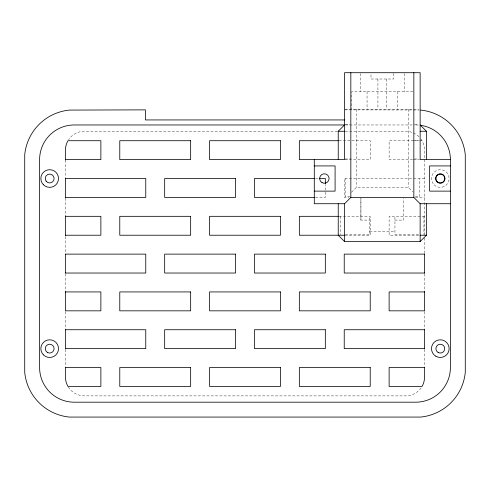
<?xml version="1.0" encoding="UTF-8"?>
<svg xmlns="http://www.w3.org/2000/svg" width="490" height="490" viewBox="0 0 490 490"><rect width="100%" height="100%" fill="white"/><g stroke="black" fill="none" stroke-linecap="round" stroke-linejoin="round"><path stroke-width="0.37" stroke-dasharray="2.45 1.84" d="M360.916 220.102L360.916 198.297L360.916 220.102L369.595 220.102M351.465 192.276L356.487 187.254L408.188 187.254L412.709 191.774M413.211 140.783L418.815 140.716M412.892 91.612L351.783 91.612L351.783 109.233M345.23 109.233L418.754 109.233M344.537 109.864L419.122 110.011M345.23 124.338L350.08 124.338M414.595 124.338L418.754 124.338M345.462 124.968L414.215 124.968M337.573 131.265L84.335 131.265A18.902 18.902 0 0 0 68.618 139.668M345.223 131.265L405.665 131.265A18.902 18.902 0 0 1 412.899 132.704M338.976 140.716L351.465 140.716M351.93 140.716L370.226 140.716L370.226 159.618L351.93 159.618M422.031 140.716L389.127 140.716L389.127 159.618L412.5 159.618M345.168 158.987L351.465 158.987M414.613 158.987L418.809 158.987M345.07 159.618L351.171 159.618M413.254 159.618L419.287 159.618M315.425 178.519L318.469 178.519M424.567 178.519L344.231 178.519L344.231 197.421L348.825 197.421M350.068 196.79L345.168 196.79L345.168 178.519M415.312 196.79L419.514 196.79L419.514 178.519M315.425 197.421L325.329 197.421L325.329 184.571M415.385 197.421L424.567 197.421M338.976 216.323L370.226 216.323L370.226 235.225L345.07 235.225M424.567 216.323L389.127 216.323L389.127 235.225L419.287 235.225M394.94 220.102L403.76 220.102L403.76 198.297M369.595 231.354L394.94 231.354M345.309 234.594L369.595 234.594L369.595 216.323M418.595 234.594L394.94 234.594L394.94 216.323M424.567 234.937L424.567 150.167A18.902 18.902 0 0 0 420.659 138.664M424.567 237.993L424.567 253.269M424.567 273.781L424.567 291.93M424.567 311.585L424.567 328.98M424.567 349.388L424.567 366.293M423.936 216.323L423.936 234.594M408.188 109.233L408.188 187.254M404.391 73.463L404.391 91.612M397.617 91.612L397.617 109.233M393.678 73.408L393.678 79.006L370.997 79.006L370.997 73.408M386.751 79.006L386.751 109.233M377.931 79.006L377.931 109.233M367.059 91.612L367.059 109.233M360.285 73.463L360.285 91.612M356.487 109.233L356.487 187.254M340.752 216.323L340.752 234.594M65.433 160.095L65.433 177.766M65.433 198.181L65.433 215.845M65.433 236.468L65.433 253.269M65.433 273.781L65.433 291.93M65.433 311.585L65.433 328.98M65.433 349.388L65.433 366.293M415.747 124.968A34.655 34.655 0 0 1 419.14 125.134M68.288 386.965A18.902 18.902 0 0 0 84.335 395.889L405.665 395.889A18.902 18.902 0 0 0 421.712 386.965M413.462 132.949A18.902 18.902 0 0 1 419.03 136.802M434.079 184.761A8.82 8.82 0 0 0 448.834 180.804A8.82 8.82 0 0 0 438.036 169.999A8.82 8.82 0 0 0 434.079 184.761"/><path stroke-width="0.73" d="M420.494 125.293A34.655 34.655 0 0 1 450.396 159.618L450.396 367.537A34.655 34.655 0 0 1 415.747 402.192L74.253 402.192A34.655 34.655 0 0 1 39.604 367.537L39.604 159.618A34.655 34.655 0 0 1 74.26 124.968L344.697 124.968M338.235 159.618L338.235 131.265L344.537 124.968M426.441 203.724L426.441 235.225L420.144 241.527L344.537 241.527L344.537 203.724L350.834 197.421L413.842 197.421L420.144 203.724L450.396 203.724M344.537 119.94L145.438 119.94L145.438 109.864L69.378 110.085A49.772 49.772 0 0 0 24.721 154.736L24.721 372.412A49.772 49.772 0 0 0 69.378 417.07L420.622 417.07A49.772 49.772 0 0 0 465.28 372.412L465.28 154.742A49.772 49.772 0 0 0 420.622 110.085M338.235 131.265L344.537 131.265M420.144 131.265L426.441 131.265L426.441 159.618M338.21 140.716L299.341 140.716L299.341 159.618L344.537 159.618L344.537 72.71L420.144 72.71L420.144 159.618L450.396 159.618M65.433 159.618L100.873 159.618L100.873 140.716L67.969 140.716A18.902 18.902 0 0 0 65.433 150.167L65.433 160.095M314.292 165.92L335.087 165.92L335.087 191.125L314.292 191.125M450.396 165.92L429.595 165.92L429.595 191.125L450.396 191.125M65.433 178.519L145.769 178.519L145.769 197.421L65.433 197.421M314.66 178.519L254.451 178.519L254.451 197.421L314.66 197.421M319.235 178.519L325.329 178.519L325.329 183.811M344.537 203.724L314.292 203.724L314.292 159.618M65.433 216.323L100.873 216.323L100.873 235.225L65.433 235.225M338.21 216.323L299.341 216.323L299.341 235.225L344.537 235.225M420.144 235.225L426.441 235.225M65.433 254.126L145.769 254.126L145.769 273.028L65.433 273.028M424.567 254.126L344.231 254.126L344.231 273.028L424.567 273.028M65.433 291.93L100.873 291.93L100.873 310.832L65.433 310.832L65.433 291.452M424.567 291.93L389.127 291.93L389.127 310.832L424.567 310.832L424.567 291.452M65.433 329.733L145.769 329.733L145.769 348.635L65.433 348.635M424.567 329.733L344.231 329.733L344.231 348.635L424.567 348.635M65.433 367.537L100.873 367.537L100.873 386.438L67.969 386.438A18.902 18.902 0 0 1 65.433 376.988L65.433 367.059M424.567 367.537L389.127 367.537L389.127 386.438L422.031 386.438A18.902 18.902 0 0 0 424.567 376.988L424.567 367.059M420.144 124.968L426.441 131.265M344.537 241.527L338.235 235.225L338.235 203.724M424.567 254.028L424.567 273.126M424.567 329.635L424.567 348.733M420.144 203.724L420.144 241.527M413.842 72.71L413.842 197.421M350.834 72.71L350.834 197.421M65.433 178.427L65.433 197.519M65.433 215.845L65.433 235.702M65.433 254.028L65.433 273.126M65.433 329.635L65.433 348.733M190.659 140.716L119.774 140.716L119.774 159.618L190.659 159.618L190.659 140.716M280.439 140.716L209.561 140.716L209.561 159.618L280.439 159.618L280.439 140.716M235.549 178.519L164.671 178.519L164.671 197.421L235.549 197.421L235.549 178.519M190.659 216.323L119.774 216.323L119.774 235.225L190.659 235.225L190.659 216.323M280.439 216.323L209.561 216.323L209.561 235.225L280.439 235.225L280.439 216.323M235.549 254.126L164.671 254.126L164.671 273.028L235.549 273.028L235.549 254.126M325.329 254.126L254.451 254.126L254.451 273.028L325.329 273.028L325.329 254.126M190.659 291.93L119.774 291.93L119.774 310.832L190.659 310.832L190.659 291.93M280.439 291.93L209.561 291.93L209.561 310.832L280.439 310.832L280.439 291.93M370.226 291.93L299.341 291.93L299.341 310.832L370.226 310.832L370.226 291.93M235.549 329.733L164.671 329.733L164.671 348.635L235.549 348.635L235.549 329.733M325.329 329.733L254.451 329.733L254.451 348.635L325.329 348.635L325.329 329.733M190.659 367.537L119.774 367.537L119.774 386.438L190.659 386.438L190.659 367.537M280.439 367.537L209.561 367.537L209.561 386.438L280.439 386.438L280.439 367.537M370.226 367.537L299.341 367.537L299.341 386.438L370.226 386.438L370.226 367.537M437.956 182.611A4.722 4.722 0 0 0 445.043 178.519A4.722 4.722 0 0 0 437.956 174.428A4.722 4.722 0 0 0 437.956 182.611M322.01 182.611A4.722 4.722 0 0 0 329.096 178.519A4.722 4.722 0 0 0 322.01 174.428A4.722 4.722 0 0 0 322.01 182.611M47.481 352.457A4.41 4.41 0 0 0 54.096 348.635A4.41 4.41 0 0 0 47.481 344.813A4.41 4.41 0 0 0 47.481 352.457M46.183 181.208A4.41 4.41 0 0 0 53.759 180.21A4.41 4.41 0 0 0 49.11 174.146A4.41 4.41 0 0 0 46.183 181.208M438.109 352.457A4.41 4.41 0 0 0 444.724 348.635A4.41 4.41 0 0 0 438.109 344.813A4.41 4.41 0 0 0 438.109 352.457M438.109 182.341A4.41 4.41 0 0 0 444.724 178.519A4.41 4.41 0 0 0 438.109 174.703A4.41 4.41 0 0 0 438.109 182.341M43.445 354.87A8.82 8.82 0 0 0 58.206 350.92A8.82 8.82 0 0 0 47.401 340.115A8.82 8.82 0 0 0 43.445 354.87M43.445 184.761A8.82 8.82 0 0 0 58.206 180.804A8.82 8.82 0 0 0 47.401 169.999A8.82 8.82 0 0 0 43.445 184.761M435.904 356.273A8.82 8.82 0 0 0 449.134 348.635A8.82 8.82 0 0 0 435.904 340.997A8.82 8.82 0 0 0 435.904 356.273"/></g></svg>
